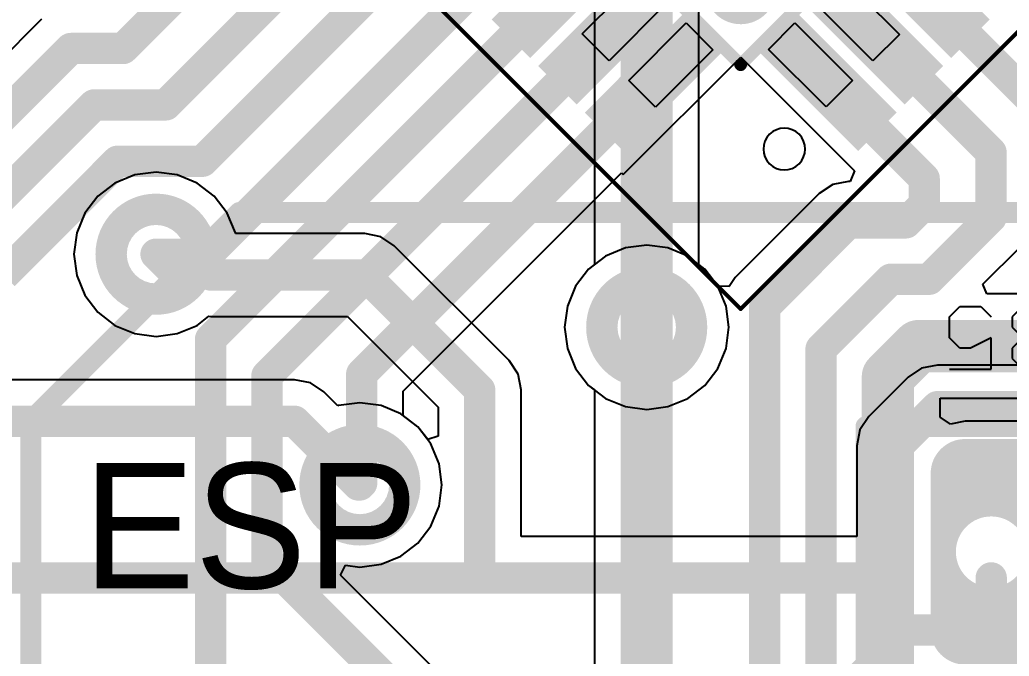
# Model space of a CAD drawing. Header units: millimetres. Extents: x 0 to 2.36, y 0 to 2.36.
# Drawn here: x 0.6747 to 1.1486, y 1.1775 to 1.4822 of the extents above; entities that cross this region are included whole.
import ezdxf

# ---------------------------------------------------------------- set-up
doc = ezdxf.new("R2010")
doc.units = ezdxf.units.MM
doc.header["$MEASUREMENT"] = 0
for name, color, linetype in [('BottomLayer', 5, 'Continuous'), ('BottomSolder', 6, 'Continuous'), ('Mechanical13', 56, 'Continuous'), ('Mechanical15', 56, 'Continuous'), ('MultiLayer', 9, 'Continuous'), ('TopLayer', 1, 'Continuous'), ('TopOverlay', 2, 'Continuous'), ('TopPaste', 8, 'Continuous'), ('TopSolder', 216, 'Continuous')]:
    doc.layers.add(name, color=color, linetype=linetype)

# ---------------------------------------------------------------- blocks, each defined once
blk = doc.blocks.new('WEMOS_D1_MINI_11')
at = {"layer": 'TopOverlay', "const_width": 0.01}
for points in [[(-0.06, 0.93), (0.04, 1.03)], [(0.04, 1.03), (0.86, 1.03)], [(-0.06, -0.05), (-0.06, 0.93)]]:
    blk.add_lwpolyline(points, dxfattribs=at)
at = {"layer": 'TopOverlay', "const_width": 0.005}
for points in [[(0.0375, 1.03, 1), (0.0425, 1.03, 1)], [(0.0375, 1.03, 1), (0.0425, 1.03, 1)], [(-0.0625, 0.93, 1), (-0.0575, 0.93, 1)], [(-0.0625, 0.93, 1), (-0.0575, 0.93, 1)]]:
    blk.add_lwpolyline(points, format="xyb", close=True, dxfattribs=at)
blk = doc.blocks.new('JUMPER2_18')
at = {"layer": 'BottomLayer'}
h = blk.add_hatch(color=5, dxfattribs=at)
edge = h.paths.add_edge_path()
edge.add_arc((-0.0125, 0.0375), 0.0125, 90, 180)
edge.add_line((-0.025, 0.0375), (-0.025, -0.0375))
edge.add_arc((-0.0125, -0.0375), 0.0125, 180, 270)
edge.add_line((-0.0125, -0.05), (0.0125, -0.05))
edge.add_arc((0.0125, -0.0375), 0.0125, 270, 360)
edge.add_line((0.025, -0.0375), (0.025, 0.0375))
edge.add_arc((0.0125, 0.0375), 0.0125, 0, 90)
edge.add_line((0.0125, 0.05), (-0.0125, 0.05))
edge = h.paths.add_edge_path(flags=0)
edge.add_arc((0, 0), 0.01693, 0, 360)
h = blk.add_hatch(color=5, dxfattribs=at)
edge = h.paths.add_edge_path()
edge.add_arc((0.0875, 0.0375), 0.0125, 90, 180)
edge.add_line((0.075, 0.0375), (0.075, -0.0375))
edge.add_arc((0.0875, -0.0375), 0.0125, 180, 270)
edge.add_line((0.0875, -0.05), (0.1125, -0.05))
edge.add_arc((0.1125, -0.0375), 0.0125, 270, 360)
edge.add_line((0.125, -0.0375), (0.125, 0.0375))
edge.add_arc((0.1125, 0.0375), 0.0125, 0, 90)
edge.add_line((0.1125, 0.05), (0.0875, 0.05))
edge = h.paths.add_edge_path(flags=0)
edge.add_arc((0.1, 0), 0.01693, 0, 360)
at = {"layer": 'BottomSolder'}
h = blk.add_hatch(color=6, dxfattribs=at)
edge = h.paths.add_edge_path()
edge.add_arc((-0.0125, 0.0375), 0.0165, 90, 180)
edge.add_line((-0.029, 0.0375), (-0.029, -0.0375))
edge.add_arc((-0.0125, -0.0375), 0.0165, 180, 270)
edge.add_line((-0.0125, -0.054), (0.0125, -0.054))
edge.add_arc((0.0125, -0.0375), 0.0165, 270, 360)
edge.add_line((0.029, -0.0375), (0.029, 0.0375))
edge.add_arc((0.0125, 0.0375), 0.0165, 0, 90)
edge.add_line((0.0125, 0.054), (-0.0125, 0.054))
edge = h.paths.add_edge_path(flags=0)
edge.add_arc((0, 0), 0.01693, 0, 360)
h = blk.add_hatch(color=6, dxfattribs=at)
edge = h.paths.add_edge_path()
edge.add_arc((0.0875, 0.0375), 0.0165, 90, 180)
edge.add_line((0.071, 0.0375), (0.071, -0.0375))
edge.add_arc((0.0875, -0.0375), 0.0165, 180, 270)
edge.add_line((0.0875, -0.054), (0.1125, -0.054))
edge.add_arc((0.1125, -0.0375), 0.0165, 270, 360)
edge.add_line((0.129, -0.0375), (0.129, 0.0375))
edge.add_arc((0.1125, 0.0375), 0.0165, 0, 90)
edge.add_line((0.1125, 0.054), (0.0875, 0.054))
edge = h.paths.add_edge_path(flags=0)
edge.add_arc((0.1, 0), 0.01693, 0, 360)
at = {"layer": 'MultiLayer'}
h = blk.add_hatch(color=9, dxfattribs=at)
edge = h.paths.add_edge_path()
edge.add_arc((-0.0125, 0.0375), 0.0125, 90, 180)
edge.add_line((-0.025, 0.0375), (-0.025, -0.0375))
edge.add_arc((-0.0125, -0.0375), 0.0125, 180, 270)
edge.add_line((-0.0125, -0.05), (0.0125, -0.05))
edge.add_arc((0.0125, -0.0375), 0.0125, 270, 360)
edge.add_line((0.025, -0.0375), (0.025, 0.0375))
edge.add_arc((0.0125, 0.0375), 0.0125, 0, 90)
edge.add_line((0.0125, 0.05), (-0.0125, 0.05))
edge = h.paths.add_edge_path(flags=0)
edge.add_arc((0, 0), 0.01693, 0, 360)
h = blk.add_hatch(color=9, dxfattribs=at)
edge = h.paths.add_edge_path()
edge.add_arc((0.0875, 0.0375), 0.0125, 90, 180)
edge.add_line((0.075, 0.0375), (0.075, -0.0375))
edge.add_arc((0.0875, -0.0375), 0.0125, 180, 270)
edge.add_line((0.0875, -0.05), (0.1125, -0.05))
edge.add_arc((0.1125, -0.0375), 0.0125, 270, 360)
edge.add_line((0.125, -0.0375), (0.125, 0.0375))
edge.add_arc((0.1125, 0.0375), 0.0125, 0, 90)
edge.add_line((0.1125, 0.05), (0.0875, 0.05))
edge = h.paths.add_edge_path(flags=0)
edge.add_arc((0.1, 0), 0.01693, 0, 360)
at = {"layer": 'TopLayer'}
h = blk.add_hatch(color=1, dxfattribs=at)
edge = h.paths.add_edge_path()
edge.add_arc((-0.0125, 0.0375), 0.0125, 90, 180)
edge.add_line((-0.025, 0.0375), (-0.025, -0.0375))
edge.add_arc((-0.0125, -0.0375), 0.0125, 180, 270)
edge.add_line((-0.0125, -0.05), (0.0125, -0.05))
edge.add_arc((0.0125, -0.0375), 0.0125, 270, 360)
edge.add_line((0.025, -0.0375), (0.025, 0.0375))
edge.add_arc((0.0125, 0.0375), 0.0125, 0, 90)
edge.add_line((0.0125, 0.05), (-0.0125, 0.05))
edge = h.paths.add_edge_path(flags=0)
edge.add_arc((0, 0), 0.01693, 0, 360)
h = blk.add_hatch(color=1, dxfattribs=at)
edge = h.paths.add_edge_path()
edge.add_arc((0.0875, 0.0375), 0.0125, 90, 180)
edge.add_line((0.075, 0.0375), (0.075, -0.0375))
edge.add_arc((0.0875, -0.0375), 0.0125, 180, 270)
edge.add_line((0.0875, -0.05), (0.1125, -0.05))
edge.add_arc((0.1125, -0.0375), 0.0125, 270, 360)
edge.add_line((0.125, -0.0375), (0.125, 0.0375))
edge.add_arc((0.1125, 0.0375), 0.0125, 0, 90)
edge.add_line((0.1125, 0.05), (0.0875, 0.05))
edge = h.paths.add_edge_path(flags=0)
edge.add_arc((0.1, 0), 0.01693, 0, 360)
at = {"layer": 'TopSolder'}
h = blk.add_hatch(color=216, dxfattribs=at)
edge = h.paths.add_edge_path()
edge.add_arc((-0.0125, 0.0375), 0.0165, 90, 180)
edge.add_line((-0.029, 0.0375), (-0.029, -0.0375))
edge.add_arc((-0.0125, -0.0375), 0.0165, 180, 270)
edge.add_line((-0.0125, -0.054), (0.0125, -0.054))
edge.add_arc((0.0125, -0.0375), 0.0165, 270, 360)
edge.add_line((0.029, -0.0375), (0.029, 0.0375))
edge.add_arc((0.0125, 0.0375), 0.0165, 0, 90)
edge.add_line((0.0125, 0.054), (-0.0125, 0.054))
edge = h.paths.add_edge_path(flags=0)
edge.add_arc((0, 0), 0.01693, 0, 360)
h = blk.add_hatch(color=216, dxfattribs=at)
edge = h.paths.add_edge_path()
edge.add_arc((0.0875, 0.0375), 0.0165, 90, 180)
edge.add_line((0.071, 0.0375), (0.071, -0.0375))
edge.add_arc((0.0875, -0.0375), 0.0165, 180, 270)
edge.add_line((0.0875, -0.054), (0.1125, -0.054))
edge.add_arc((0.1125, -0.0375), 0.0165, 270, 360)
edge.add_line((0.129, -0.0375), (0.129, 0.0375))
edge.add_arc((0.1125, 0.0375), 0.0165, 0, 90)
edge.add_line((0.1125, 0.054), (0.0875, 0.054))
edge = h.paths.add_edge_path(flags=0)
edge.add_arc((0.1, 0), 0.01693, 0, 360)
at = {"layer": 'TopOverlay'}
for p, q in [((0.07, -0.08751), (0.07, -0.1175)), ((0.085, -0.08751), (0.07, -0.08751)), ((0.08999, -0.09251), (0.085, -0.08751)), ((0.11998, -0.08751), (0.09999, -0.08751)), ((0.09999, -0.08751), (0.09999, -0.1025)), ((0.08999, -0.09751), (0.08999, -0.09251)), ((0.085, -0.1025), (0.08999, -0.09751)), ((0.09999, -0.1025), (0.10999, -0.09751)), ((0.10999, -0.09751), (0.11499, -0.09751)), ((0.11499, -0.09751), (0.11998, -0.1025)), ((0.085, -0.1025), (0.07, -0.1025)), ((0.07, -0.1025), (0.085, -0.1025)), ((0.08999, -0.1075), (0.085, -0.1025)), ((0.11998, -0.1025), (0.11998, -0.1125)), ((0.08999, -0.1125), (0.08999, -0.1075)), ((0.085, -0.1175), (0.08999, -0.1125)), ((0.10499, -0.1175), (0.09999, -0.1125)), ((0.11998, -0.1125), (0.11499, -0.1175)), ((0.07, -0.1175), (0.085, -0.1175)), ((0.11499, -0.1175), (0.10499, -0.1175))]:
    blk.add_line(p, q, dxfattribs=at)
at = {"layer": 'TopOverlay', "const_width": 0.01}
for points in [[(-0.06, 0.06), (-0.06, -0.06)], [(0.16, 0.06), (-0.06, 0.06)], [(0.05, 0.06), (0.05, -0.06)], [(0.16, 0.06), (0.16, -0.06)], [(0.16, -0.06), (-0.06, -0.06)]]:
    blk.add_lwpolyline(points, dxfattribs=at)
at = {"layer": 'TopOverlay', "const_width": 0.005}
for points in [[(-0.0625, 0.06, 1), (-0.0575, 0.06, 1)], [(-0.0625, 0.06, 1), (-0.0575, 0.06, 1)], [(0.0475, 0.06, 1), (0.0525, 0.06, 1)], [(0.1575, 0.06, 1), (0.1625, 0.06, 1)], [(0.1575, 0.06, 1), (0.1625, 0.06, 1)], [(-0.0625, -0.06, 1), (-0.0575, -0.06, 1)], [(-0.0625, -0.06, 1), (-0.0575, -0.06, 1)], [(0.0475, -0.06, 1), (0.0525, -0.06, 1)], [(0.1575, -0.06, 1), (0.1625, -0.06, 1)], [(0.1575, -0.06, 1), (0.1625, -0.06, 1)]]:
    blk.add_lwpolyline(points, format="xyb", close=True, dxfattribs=at)
blk = doc.blocks.new('QFP80P900X900X120_32N_24')
at = {"layer": 'TopLayer'}
for points in [[(-0.11924, 0.19882), (-0.10124, 0.19882), (-0.10124, 0.13976), (-0.11924, 0.13976)], [(-0.08774, 0.19882), (-0.06974, 0.19882), (-0.06974, 0.13976), (-0.08774, 0.13976)], [(-0.05624, 0.19882), (-0.03824, 0.19882), (-0.03824, 0.13976), (-0.05624, 0.13976)], [(-0.19882, 0.11924), (-0.13976, 0.11924), (-0.13976, 0.10124), (-0.19882, 0.10124)], [(-0.19882, 0.08774), (-0.13976, 0.08774), (-0.13976, 0.06974), (-0.19882, 0.06974)], [(-0.19882, 0.05624), (-0.13976, 0.05624), (-0.13976, 0.03824), (-0.19882, 0.03824)]]:
    blk.add_hatch(color=1, dxfattribs=at).paths.add_polyline_path(points)
at = {"layer": 'TopPaste'}
for points in [[(-0.11924, 0.19882), (-0.10124, 0.19882), (-0.10124, 0.13976), (-0.11924, 0.13976)], [(-0.08774, 0.19882), (-0.06974, 0.19882), (-0.06974, 0.13976), (-0.08774, 0.13976)], [(-0.05624, 0.19882), (-0.03824, 0.19882), (-0.03824, 0.13976), (-0.05624, 0.13976)], [(-0.19882, 0.11924), (-0.13976, 0.11924), (-0.13976, 0.10124), (-0.19882, 0.10124)], [(-0.19882, 0.08774), (-0.13976, 0.08774), (-0.13976, 0.06974), (-0.19882, 0.06974)], [(-0.19882, 0.05624), (-0.13976, 0.05624), (-0.13976, 0.03824), (-0.19882, 0.03824)]]:
    blk.add_hatch(color=8, dxfattribs=at).paths.add_polyline_path(points)
at = {"layer": 'TopSolder'}
for points in [[(-0.12324, 0.20282), (-0.09724, 0.20282), (-0.09724, 0.13576), (-0.12324, 0.13576)], [(-0.09174, 0.20282), (-0.06574, 0.20282), (-0.06574, 0.13576), (-0.09174, 0.13576)], [(-0.06024, 0.20282), (-0.03424, 0.20282), (-0.03424, 0.13576), (-0.06024, 0.13576)], [(-0.20282, 0.12324), (-0.13576, 0.12324), (-0.13576, 0.09724), (-0.20282, 0.09724)], [(-0.20282, 0.09174), (-0.13576, 0.09174), (-0.13576, 0.06574), (-0.20282, 0.06574)], [(-0.20282, 0.06024), (-0.13576, 0.06024), (-0.13576, 0.03424), (-0.20282, 0.03424)]]:
    blk.add_hatch(color=216, dxfattribs=at).paths.add_polyline_path(points)
at = {"layer": 'Mechanical13'}
for p, q in [((-0.11935, 0.13817), (-0.11935, 0.17703)), ((-0.11935, 0.17703), (-0.10124, 0.17703)), ((-0.10124, 0.17703), (-0.10124, 0.13817)), ((-0.0879, 0.13828), (-0.0879, 0.17703)), ((-0.0879, 0.17703), (-0.06974, 0.17703)), ((-0.06974, 0.17703), (-0.06974, 0.13828)), ((-0.10124, 0.13817), (-0.11935, 0.13817)), ((-0.17704, 0.10124), (-0.17704, 0.11924)), ((-0.17704, 0.11924), (-0.13803, 0.11924)), ((-0.13803, 0.11924), (-0.13803, 0.10124)), ((-0.13803, 0.10124), (-0.17704, 0.10124)), ((-0.17736, 0.06987), (-0.17736, 0.08774)), ((-0.17736, 0.08774), (-0.13803, 0.08774)), ((-0.13803, 0.06987), (-0.17736, 0.06987))]:
    blk.add_line(p, q, dxfattribs=at)
at = {"layer": 'Mechanical15', "const_width": 0.00197}
for points in [[(-0.21654, 0.21654), (-0.21654, -0.21654)], [(0.21653, 0.21654), (-0.21654, 0.21654)]]:
    blk.add_lwpolyline(points, dxfattribs=at)
at = {"layer": 'Mechanical15', "const_width": 0.000984}
blk.add_lwpolyline([(-0.21703, 0.21654, 1), (-0.21604, 0.21654, 1)], format="xyb", close=True, dxfattribs=at)
blk.add_lwpolyline([(-0.21703, 0.21654, 1), (-0.21604, 0.21654, 1)], format="xyb", close=True, dxfattribs=at)
at = {"layer": 'TopOverlay'}
for points in [[(-0.16717, 0.14764, 1), (-0.18717, 0.14764, 1)], [(-0.18717, 0.14764, 1), (-0.18717, 0.14764, 1)], [(-0.16717, 0.14764, 1), (-0.16717, 0.14764, 1)]]:
    blk.add_lwpolyline(points, format="xyb", close=True, dxfattribs=at)
at = {"layer": 'TopOverlay', "const_width": 0.006}
for points in [[(0.13386, 0.13386), (-0.13386, 0.13386)], [(-0.13386, 0.13386), (-0.13386, -0.13386)]]:
    blk.add_lwpolyline(points, dxfattribs=at)
at = {"layer": 'TopOverlay'}
for points, const_width in [([(-0.13536, 0.13386, 1), (-0.13236, 0.13386, 1)], 0.003), ([(-0.13536, 0.13386, 1), (-0.13236, 0.13386, 1)], 0.003), ([(-0.09386, 0.108, 1), (-0.12214, 0.108, 1)], 0.006)]:
    blk.add_lwpolyline(points, format="xyb", close=True, dxfattribs=dict(at, const_width=const_width))

msp = doc.modelspace()

# ---------------------------------------------------------------- hatches: boundary and pattern name
at = {"layer": 'BottomLayer'}
h = msp.add_hatch(color=5, dxfattribs=at)
edge = h.paths.add_edge_path()
edge.add_arc((0.74, 1.37), 0.025, 0, 360)
edge = h.paths.add_edge_path(flags=0)
edge.add_arc((0.74, 1.37), 0.014, 0, 360)
h = msp.add_hatch(color=5, dxfattribs=at)
edge = h.paths.add_edge_path()
edge.add_arc((0.975, 1.335), 0.025, 0, 360)
edge = h.paths.add_edge_path(flags=0)
edge.add_arc((0.975, 1.335), 0.014, 0, 360)
h = msp.add_hatch(color=5, dxfattribs=at)
edge = h.paths.add_edge_path()
edge.add_arc((0.83762, 1.2595), 0.025, 0, 360)
edge = h.paths.add_edge_path(flags=0)
edge.add_arc((0.83762, 1.2595), 0.014, 0, 360)
at = {"layer": 'BottomSolder'}
h = msp.add_hatch(color=6, dxfattribs=at)
edge = h.paths.add_edge_path()
edge.add_arc((0.74, 1.37), 0.029, 0, 360)
edge = h.paths.add_edge_path(flags=0)
edge.add_arc((0.74, 1.37), 0.014, 0, 360)
h = msp.add_hatch(color=6, dxfattribs=at)
edge = h.paths.add_edge_path()
edge.add_arc((0.975, 1.335), 0.029, 0, 360)
edge = h.paths.add_edge_path(flags=0)
edge.add_arc((0.975, 1.335), 0.014, 0, 360)
h = msp.add_hatch(color=6, dxfattribs=at)
edge = h.paths.add_edge_path()
edge.add_arc((0.83762, 1.2595), 0.029, 0, 360)
edge = h.paths.add_edge_path(flags=0)
edge.add_arc((0.83762, 1.2595), 0.014, 0, 360)
at = {"layer": 'TopLayer'}
h = msp.add_hatch(color=1, dxfattribs=at)
edge = h.paths.add_edge_path()
edge.add_arc((0.74, 1.37), 0.025, 0, 360)
edge = h.paths.add_edge_path(flags=0)
edge.add_arc((0.74, 1.37), 0.014, 0, 360)
h = msp.add_hatch(color=1, dxfattribs=at)
edge = h.paths.add_edge_path()
edge.add_arc((0.975, 1.335), 0.025, 0, 360)
edge = h.paths.add_edge_path(flags=0)
edge.add_arc((0.975, 1.335), 0.014, 0, 360)
h = msp.add_hatch(color=1, dxfattribs=at)
edge = h.paths.add_edge_path()
edge.add_arc((0.83762, 1.2595), 0.025, 0, 360)
edge = h.paths.add_edge_path(flags=0)
edge.add_arc((0.83762, 1.2595), 0.014, 0, 360)
at = {"layer": 'TopSolder'}
h = msp.add_hatch(color=216, dxfattribs=at)
edge = h.paths.add_edge_path()
edge.add_arc((0.74, 1.37), 0.029, 0, 360)
edge = h.paths.add_edge_path(flags=0)
edge.add_arc((0.74, 1.37), 0.014, 0, 360)
h = msp.add_hatch(color=216, dxfattribs=at)
edge = h.paths.add_edge_path()
edge.add_arc((0.975, 1.335), 0.029, 0, 360)
edge = h.paths.add_edge_path(flags=0)
edge.add_arc((0.975, 1.335), 0.014, 0, 360)
h = msp.add_hatch(color=216, dxfattribs=at)
edge = h.paths.add_edge_path()
edge.add_arc((0.83762, 1.2595), 0.029, 0, 360)
edge = h.paths.add_edge_path(flags=0)
edge.add_arc((0.83762, 1.2595), 0.014, 0, 360)

# ---------------------------------------------------------------- linework, layer by layer
at = {"layer": 'BottomLayer'}
for p, q in [((0.99998, 1.36499), (0.99998, 1.565)), ((0.95002, 1.55465), (0.95002, 1.36499)), ((0.72982, 1.408), (0.72033, 1.40407)), ((0.74, 1.40934), (0.72982, 1.408)), ((0.75018, 1.408), (0.74, 1.40934)), ((0.75967, 1.40407), (0.75018, 1.408)), ((0.72033, 1.40407), (0.71218, 1.39782)), ((0.76782, 1.39782), (0.75967, 1.40407)), ((0.71218, 1.39782), (0.70593, 1.38967)), ((0.77407, 1.38967), (0.76782, 1.39782)), ((0.70593, 1.38967), (0.702, 1.38018)), ((0.778, 1.38018), (0.77407, 1.38967)), ((0.702, 1.38018), (0.70066, 1.37)), ((0.77804, 1.37988), (0.778, 1.38018)), ((0.84, 1.37988), (0.77804, 1.37988)), ((0.84761, 1.37837), (0.84, 1.37988)), ((0.85406, 1.37406), (0.84761, 1.37837)), ((0.70066, 1.37), (0.702, 1.35982)), ((0.90906, 1.31906), (0.85406, 1.37406)), ((0.95002, 1.36499), (0.94718, 1.36282)), ((1.00282, 1.36282), (0.99998, 1.36499)), ((0.94718, 1.36282), (0.94093, 1.35467)), ((1.00907, 1.35467), (1.00282, 1.36282)), ((0.702, 1.35982), (0.70593, 1.35033)), ((0.94093, 1.35467), (0.937, 1.34518)), ((1.013, 1.34518), (1.00907, 1.35467)), ((0.70593, 1.35033), (0.71218, 1.34218)), ((0.71218, 1.34218), (0.72033, 1.33593)), ((0.937, 1.34518), (0.93566, 1.335)), ((1.01434, 1.335), (1.013, 1.34518)), ((0.75967, 1.33593), (0.76536, 1.3403)), ((0.76536, 1.3403), (0.76629, 1.34012)), ((0.76629, 1.34012), (0.83176, 1.34012)), ((0.83176, 1.34012), (0.87512, 1.29676)), ((0.72033, 1.33593), (0.72982, 1.332)), ((0.72982, 1.332), (0.74, 1.33066)), ((0.74, 1.33066), (0.75018, 1.332)), ((0.75018, 1.332), (0.75967, 1.33593)), ((0.93566, 1.335), (0.937, 1.32482)), ((1.013, 1.32482), (1.01434, 1.335)), ((0.937, 1.32482), (0.94093, 1.31533)), ((1.00907, 1.31533), (1.013, 1.32482)), ((0.91337, 1.31261), (0.90906, 1.31906)), ((0.91488, 1.305), (0.91337, 1.31261)), ((0.94093, 1.31533), (0.94718, 1.30718)), ((1.00282, 1.30718), (1.00907, 1.31533)), ((1.10664, 1.31537), (1.10019, 1.31106)), ((1.11425, 1.31688), (1.10664, 1.31537)), ((1.30283, 1.31688), (1.11425, 1.31688)), ((0.80633, 1.30988), (0.27975, 1.30988)), ((0.81394, 1.30837), (0.80633, 1.30988)), ((0.82039, 1.30406), (0.81394, 1.30837)), ((1.10019, 1.31106), (1.08144, 1.29231)), ((0.82709, 1.29735), (0.82039, 1.30406)), ((0.91488, 1.23488), (0.91488, 1.305)), ((0.94718, 1.30718), (0.95533, 1.30093)), ((0.99467, 1.30093), (1.00282, 1.30718)), ((0.83762, 1.29884), (0.82744, 1.2975)), ((0.8478, 1.2975), (0.83762, 1.29884)), ((0.95533, 1.30093), (0.96482, 1.297)), ((0.98518, 1.297), (0.99467, 1.30093)), ((0.82744, 1.2975), (0.82709, 1.29735)), ((0.85728, 1.29357), (0.8478, 1.2975)), ((0.87512, 1.29676), (0.87512, 1.2829)), ((0.96482, 1.297), (0.975, 1.29566)), ((0.975, 1.29566), (0.98518, 1.297)), ((0.86543, 1.28732), (0.85728, 1.29357)), ((1.08144, 1.29231), (1.07713, 1.28586)), ((0.87012, 1.28121), (0.86543, 1.28732)), ((1.07713, 1.28586), (1.07562, 1.27825)), ((0.87512, 1.2829), (0.87012, 1.28121)), ((1.07562, 1.27825), (1.07562, 1.23488)), ((1.07562, 1.23488), (0.91488, 1.23488))]:
    msp.add_line(p, q, dxfattribs=at)
for points, const_width in [([(0.975, 1.335), (0.975, 1.565)], 0.025), ([(0.74, 1.37), (0.7467, 1.3633)], 0.015), ([(0.7467, 1.3633), (0.76298, 1.3633)], 0.015), ([(0.76298, 1.3633), (0.76629, 1.36)], 0.015), ([(0.76629, 1.36), (0.84, 1.36)], 0.015), ([(0.84, 1.36), (0.895, 1.305)], 0.015), ([(0.895, 1.215), (0.895, 1.305)], 0.015), ([(1.0955, 1.27825), (1.11425, 1.297)], 0.015), ([(1.11425, 1.297), (1.31106, 1.297)], 0.015), ([(0.27975, 1.29), (0.80633, 1.29)], 0.015), ([(0.80633, 1.29), (0.83683, 1.2595)], 0.015), ([(1.0955, 1.22379), (1.0955, 1.27825)], 0.015), ([(0.83683, 1.2595), (0.83762, 1.2595)], 0.015), ([(1.08671, 1.215), (1.0955, 1.22379)], 0.015), ([(0.54622, 1.215), (0.895, 1.215)], 0.015), ([(0.895, 1.215), (1.08671, 1.215)], 0.015), ([(1.14, 1.20712), (1.14, 1.215)], 0.015), ([(1.12288, 1.19), (1.14, 1.20712)], 0.015), ([(1.0749, 1.165), (1.0999, 1.19)], 0.015), ([(1.0999, 1.19), (1.12288, 1.19)], 0.015)]:
    msp.add_lwpolyline(points, dxfattribs=dict(at, const_width=const_width))
for points, const_width in [([(0.73625, 1.37, 1), (0.74375, 1.37, 1)], 0.0075), ([(0.74295, 1.3633, 1), (0.75045, 1.3633, 1)], 0.0075), ([(0.74295, 1.3633, 1), (0.75045, 1.3633, 1)], 0.0075), ([(0.75923, 1.3633, 1), (0.76673, 1.3633, 1)], 0.0075), ([(0.75923, 1.3633, 1), (0.76673, 1.3633, 1)], 0.0075), ([(0.76254, 1.36, 1), (0.77004, 1.36, 1)], 0.0075), ([(0.76254, 1.36, 1), (0.77004, 1.36, 1)], 0.0075), ([(0.83625, 1.36, 1), (0.84375, 1.36, 1)], 0.0075), ([(0.83625, 1.36, 1), (0.84375, 1.36, 1)], 0.0075), ([(0.96875, 1.335, 1), (0.98125, 1.335, 1)], 0.0125), ([(0.89125, 1.305, 1), (0.89875, 1.305, 1)], 0.0075), ([(0.89125, 1.305, 1), (0.89875, 1.305, 1)], 0.0075), ([(1.1105, 1.297, 1), (1.118, 1.297, 1)], 0.0075), ([(1.1105, 1.297, 1), (1.118, 1.297, 1)], 0.0075), ([(0.80258, 1.29, 1), (0.81008, 1.29, 1)], 0.0075), ([(0.80258, 1.29, 1), (0.81008, 1.29, 1)], 0.0075), ([(1.09175, 1.27825, 1), (1.09925, 1.27825, 1)], 0.0075), ([(1.09175, 1.27825, 1), (1.09925, 1.27825, 1)], 0.0075), ([(0.83308, 1.2595, 1), (0.84058, 1.2595, 1)], 0.0075), ([(0.83308, 1.2595, 1), (0.84058, 1.2595, 1)], 0.0075), ([(0.83387, 1.2595, 1), (0.84137, 1.2595, 1)], 0.0075), ([(1.09175, 1.22379, 1), (1.09925, 1.22379, 1)], 0.0075), ([(1.09175, 1.22379, 1), (1.09925, 1.22379, 1)], 0.0075), ([(0.89125, 1.215, 1), (0.89875, 1.215, 1)], 0.0075), ([(0.89125, 1.215, 1), (0.89875, 1.215, 1)], 0.0075), ([(0.89125, 1.215, 1), (0.89875, 1.215, 1)], 0.0075), ([(1.08296, 1.215, 1), (1.09046, 1.215, 1)], 0.0075), ([(1.08296, 1.215, 1), (1.09046, 1.215, 1)], 0.0075), ([(1.13625, 1.215, 1), (1.14375, 1.215, 1)], 0.0075), ([(1.13625, 1.20712, 1), (1.14375, 1.20712, 1)], 0.0075), ([(1.13625, 1.20712, 1), (1.14375, 1.20712, 1)], 0.0075), ([(1.09615, 1.19, 1), (1.10365, 1.19, 1)], 0.0075), ([(1.09615, 1.19, 1), (1.10365, 1.19, 1)], 0.0075), ([(1.11913, 1.19, 1), (1.12663, 1.19, 1)], 0.0075), ([(1.11913, 1.19, 1), (1.12663, 1.19, 1)], 0.0075)]:
    msp.add_lwpolyline(points, format="xyb", close=True, dxfattribs=dict(at, const_width=const_width))
at = {"layer": 'TopLayer'}
for p, q in [((0.68514, 1.48256), (0.6087, 1.40612)), ((0.96373, 1.40813), (1.02, 1.4644)), ((1.02, 1.4644), (1.07452, 1.40988)), ((0.85838, 1.30437), (0.96294, 1.40892)), ((0.96294, 1.40892), (0.96373, 1.40813)), ((1.07452, 1.40988), (1.07245, 1.40488)), ((1.0641, 1.40337), (1.05765, 1.39906)), ((1.07171, 1.40488), (1.0641, 1.40337)), ((1.07245, 1.40488), (1.07171, 1.40488)), ((1.05765, 1.39906), (1.01744, 1.35885)), ((0.975, 1.37434), (0.96482, 1.373)), ((0.98518, 1.373), (0.975, 1.37434)), ((0.96482, 1.373), (0.95533, 1.36907)), ((0.99467, 1.36907), (0.98518, 1.373)), ((1.136, 1.3556), (1.15397, 1.37357)), ((0.95533, 1.36907), (0.94718, 1.36282)), ((1.00282, 1.36282), (0.99467, 1.36907)), ((0.94718, 1.36282), (0.94093, 1.35467)), ((1.00907, 1.35467), (1.00282, 1.36282)), ((1.01744, 1.35885), (1.01454, 1.35451)), ((1.13792, 1.35098), (1.136, 1.3556)), ((0.94093, 1.35467), (0.937, 1.34518)), ((1.01454, 1.35451), (1.00907, 1.35467)), ((1.22065, 1.35098), (1.13792, 1.35098)), ((0.937, 1.34518), (0.93566, 1.335)), ((0.93566, 1.335), (0.937, 1.32482)), ((0.937, 1.32482), (0.94093, 1.31533)), ((0.94093, 1.31533), (0.94718, 1.30718)), ((0.85838, 1.29272), (0.85838, 1.30437)), ((0.94718, 1.30718), (0.95002, 1.30501)), ((0.95002, 1.30501), (0.95002, 1.125)), ((1.11548, 1.30101), (1.11549, 1.30102)), ((1.11548, 1.29199), (1.11548, 1.30101)), ((1.11549, 1.30102), (1.231, 1.30102)), ((0.86543, 1.28732), (0.85838, 1.29272)), ((1.12048, 1.28858), (1.11548, 1.29199)), ((1.1275, 1.28998), (1.12048, 1.28858)), ((1.1525, 1.28998), (1.1275, 1.28998)), ((0.87168, 1.27917), (0.86543, 1.28732)), ((0.87561, 1.26968), (0.87168, 1.27917)), ((0.87695, 1.2595), (0.87561, 1.26968)), ((0.87561, 1.24932), (0.87695, 1.2595)), ((0.87168, 1.23983), (0.87561, 1.24932)), ((0.86543, 1.23168), (0.87168, 1.23983)), ((0.85728, 1.22543), (0.86543, 1.23168)), ((0.8478, 1.2215), (0.85728, 1.22543)), ((0.82834, 1.21634), (0.83068, 1.22108)), ((0.83068, 1.22108), (0.83762, 1.22016)), ((0.83762, 1.22016), (0.8478, 1.2215)), ((0.88556, 1.15912), (0.82834, 1.21634))]:
    msp.add_line(p, q, dxfattribs=at)
for points, const_width in [([(0.7242, 1.4685), (0.82715, 1.57145)], 0.015), ([(0.74469, 1.4415), (0.86689, 1.5637)], 0.015), ([(0.76223, 1.4145), (0.88916, 1.54143)], 0.015), ([(0.765, 1.37), (0.91143, 1.51643)], 0.015), ([(0.76612, 1.3293), (0.9337, 1.49689)], 0.015), ([(1.1063, 1.49689), (1.1632, 1.43999)], 0.015), ([(0.79312, 1.31176), (0.95597, 1.47461)], 0.015), ([(1.08403, 1.47461), (1.13991, 1.41873)], 0.015), ([(0.613, 1.3823), (0.6992, 1.4685)], 0.015), ([(0.6992, 1.4685), (0.7242, 1.4685)], 0.015), ([(0.8385, 1.3126), (0.97824, 1.45234)], 0.015), ([(1.06176, 1.45234), (1.10789, 1.40621)], 0.015), ([(0.64, 1.37112), (0.71038, 1.4415)], 0.015), ([(0.71038, 1.4415), (0.74469, 1.4415)], 0.015), ([(0.667, 1.35993), (0.72157, 1.4145)], 0.015), ([(0.72157, 1.4145), (0.76223, 1.4145)], 0.015), ([(1.13991, 1.38762), (1.13991, 1.41873)], 0.015), ([(1.10789, 1.39379), (1.10789, 1.40621)], 0.015), ([(1.0991, 1.385), (1.10789, 1.39379)], 0.015), ([(1.11029, 1.358), (1.13991, 1.38762)], 0.015), ([(1.0315, 1.34479), (1.07171, 1.385)], 0.015), ([(1.07171, 1.385), (1.0991, 1.385)], 0.015), ([(0.74, 1.37), (0.765, 1.37)], 0.015), ([(1.0585, 1.32461), (1.09189, 1.358)], 0.015), ([(1.09189, 1.358), (1.11029, 1.358)], 0.015), ([(1.0315, 1.12656), (1.0315, 1.34479)], 0.015), ([(0.975, 1.125), (0.975, 1.335)], 0.025), ([(0.76612, 1.13607), (0.76612, 1.3293)], 0.015), ([(1.0905, 1.31136), (1.10514, 1.326)], 0.025), ([(1.10514, 1.326), (1.231, 1.326)], 0.025), ([(1.0585, 1.13774), (1.0585, 1.32461)], 0.015), ([(1.0905, 1.151), (1.0905, 1.31136)], 0.025), ([(0.79312, 1.22345), (0.79312, 1.31176)], 0.015), ([(0.8385, 1.26038), (0.8385, 1.3126)], 0.015), ([(0.83762, 1.2595), (0.8385, 1.26038)], 0.015), ([(0.79312, 1.22345), (0.8715, 1.14507)], 0.015)]:
    msp.add_lwpolyline(points, dxfattribs=dict(at, const_width=const_width))
for points, const_width in [([(0.95222, 1.47461, 1), (0.95972, 1.47461, 1)], 0.0075), ([(1.08028, 1.47461, 1), (1.08778, 1.47461, 1)], 0.0075), ([(0.69545, 1.4685, 1), (0.70295, 1.4685, 1)], 0.0075), ([(0.69545, 1.4685, 1), (0.70295, 1.4685, 1)], 0.0075), ([(0.72045, 1.4685, 1), (0.72795, 1.4685, 1)], 0.0075), ([(0.72045, 1.4685, 1), (0.72795, 1.4685, 1)], 0.0075), ([(0.97449, 1.45234, 1), (0.98199, 1.45234, 1)], 0.0075), ([(1.05801, 1.45234, 1), (1.06551, 1.45234, 1)], 0.0075), ([(0.70663, 1.4415, 1), (0.71413, 1.4415, 1)], 0.0075), ([(0.70663, 1.4415, 1), (0.71413, 1.4415, 1)], 0.0075), ([(0.74094, 1.4415, 1), (0.74844, 1.4415, 1)], 0.0075), ([(0.74094, 1.4415, 1), (0.74844, 1.4415, 1)], 0.0075), ([(0.71782, 1.4145, 1), (0.72532, 1.4145, 1)], 0.0075), ([(0.71782, 1.4145, 1), (0.72532, 1.4145, 1)], 0.0075), ([(0.75848, 1.4145, 1), (0.76598, 1.4145, 1)], 0.0075), ([(0.75848, 1.4145, 1), (0.76598, 1.4145, 1)], 0.0075), ([(1.13616, 1.41873, 1), (1.14366, 1.41873, 1)], 0.0075), ([(1.13616, 1.41873, 1), (1.14366, 1.41873, 1)], 0.0075), ([(1.10414, 1.40621, 1), (1.11164, 1.40621, 1)], 0.0075), ([(1.10414, 1.40621, 1), (1.11164, 1.40621, 1)], 0.0075), ([(1.10414, 1.39379, 1), (1.11164, 1.39379, 1)], 0.0075), ([(1.10414, 1.39379, 1), (1.11164, 1.39379, 1)], 0.0075), ([(1.13616, 1.38762, 1), (1.14366, 1.38762, 1)], 0.0075), ([(1.13616, 1.38762, 1), (1.14366, 1.38762, 1)], 0.0075), ([(1.06796, 1.385, 1), (1.07546, 1.385, 1)], 0.0075), ([(1.06796, 1.385, 1), (1.07546, 1.385, 1)], 0.0075), ([(1.09535, 1.385, 1), (1.10285, 1.385, 1)], 0.0075), ([(1.09535, 1.385, 1), (1.10285, 1.385, 1)], 0.0075), ([(0.73625, 1.37, 1), (0.74375, 1.37, 1)], 0.0075), ([(0.76125, 1.37, 1), (0.76875, 1.37, 1)], 0.0075), ([(0.76125, 1.37, 1), (0.76875, 1.37, 1)], 0.0075), ([(1.08814, 1.358, 1), (1.09564, 1.358, 1)], 0.0075), ([(1.08814, 1.358, 1), (1.09564, 1.358, 1)], 0.0075), ([(1.10654, 1.358, 1), (1.11404, 1.358, 1)], 0.0075), ([(1.10654, 1.358, 1), (1.11404, 1.358, 1)], 0.0075), ([(1.02775, 1.34479, 1), (1.03525, 1.34479, 1)], 0.0075), ([(1.02775, 1.34479, 1), (1.03525, 1.34479, 1)], 0.0075), ([(0.96875, 1.335, 1), (0.98125, 1.335, 1)], 0.0125), ([(0.76237, 1.3293, 1), (0.76987, 1.3293, 1)], 0.0075), ([(0.76237, 1.3293, 1), (0.76987, 1.3293, 1)], 0.0075), ([(1.09889, 1.326, 1), (1.11139, 1.326, 1)], 0.0125), ([(1.09889, 1.326, 1), (1.11139, 1.326, 1)], 0.0125), ([(1.05475, 1.32461, 1), (1.06225, 1.32461, 1)], 0.0075), ([(1.05475, 1.32461, 1), (1.06225, 1.32461, 1)], 0.0075), ([(1.08425, 1.31136, 1), (1.09675, 1.31136, 1)], 0.0125), ([(1.08425, 1.31136, 1), (1.09675, 1.31136, 1)], 0.0125), ([(0.78937, 1.31176, 1), (0.79687, 1.31176, 1)], 0.0075), ([(0.78937, 1.31176, 1), (0.79687, 1.31176, 1)], 0.0075), ([(0.83475, 1.3126, 1), (0.84225, 1.3126, 1)], 0.0075), ([(0.83475, 1.3126, 1), (0.84225, 1.3126, 1)], 0.0075), ([(0.83387, 1.2595, 1), (0.84137, 1.2595, 1)], 0.0075), ([(0.83475, 1.26038, 1), (0.84225, 1.26038, 1)], 0.0075), ([(0.83475, 1.26038, 1), (0.84225, 1.26038, 1)], 0.0075), ([(0.78937, 1.22345, 1), (0.79687, 1.22345, 1)], 0.0075), ([(0.78937, 1.22345, 1), (0.79687, 1.22345, 1)], 0.0075)]:
    msp.add_lwpolyline(points, format="xyb", close=True, dxfattribs=dict(at, const_width=const_width))

# ---------------------------------------------------------------- block references
for name, p, rotation in [('QFP80P900X900X120_32N_24', (1.02, 1.65), 135), ('JUMPER2_18', (1.24, 1.2275), 180)]:
    msp.add_blockref(name, p, dxfattribs=dict(rotation=rotation))
msp.add_blockref('WEMOS_D1_MINI_11', (0.74, 0.36))

# ---------------------------------------------------------------- texts
at = {"layer": 'TopOverlay'}
msp.add_text('ESP', height=0.06, dxfattribs=at).set_placement((0.70503, 1.21001))

doc.saveas('drawing.dxf')
